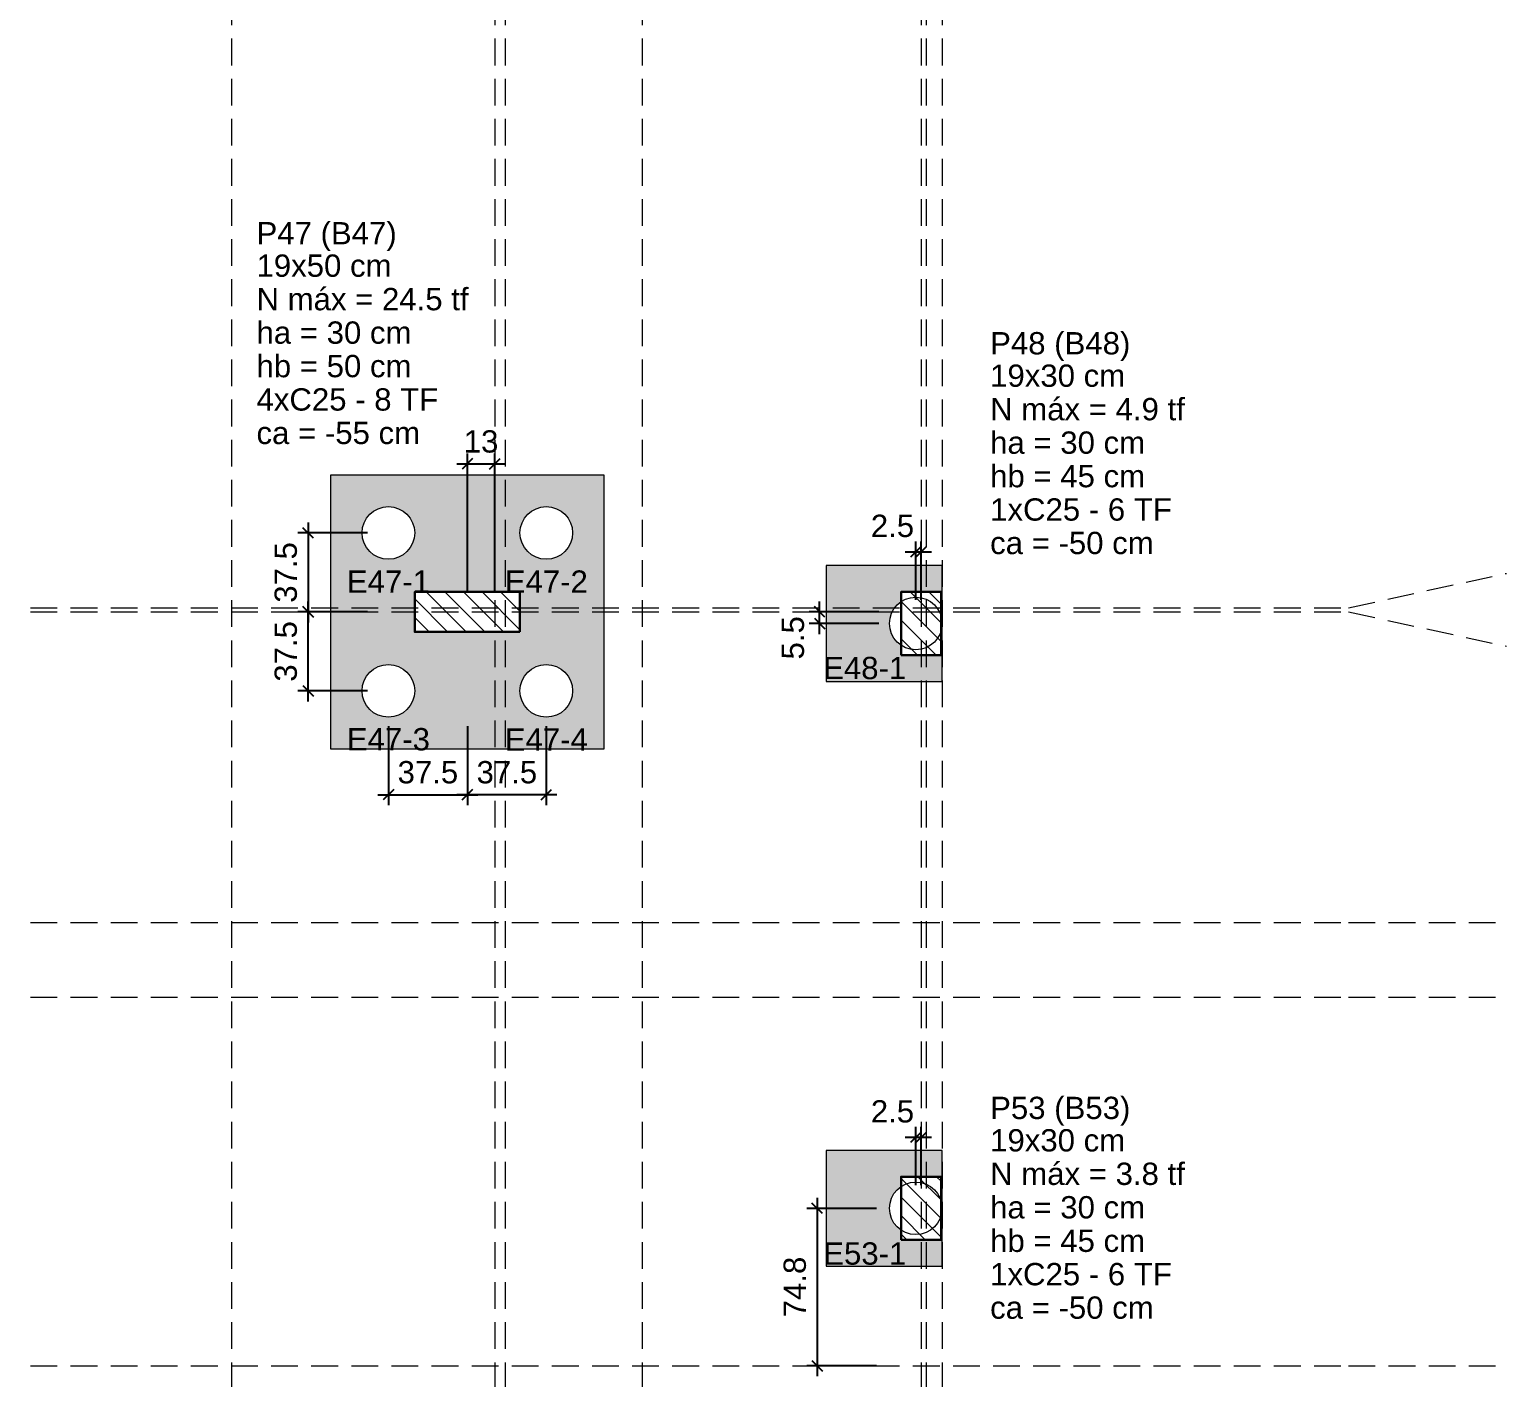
# Model space of a CAD drawing. Header units: millimetres. Extents: x -34 to 951, y -76 to 463.
# Drawn here: x -4.74 to 9.29, y -39.29 to -26.48 of the extents above; entities that cross this region are included whole.
import ezdxf

# ---------------------------------------------------------------- set-up
doc = ezdxf.new("R2010")
doc.units = ezdxf.units.MM
doc.header["$MEASUREMENT"] = 0
doc.linetypes.add('DASHED', pattern=[1.905, 1.27, -0.635])
doc.linetypes.add('NULL', pattern=[0])
for name, color, linetype, lineweight in [('LC-Cotas', 7, 'Continuous', 5), ('LC-Eixos', 7, 'DASHED', 5), ('LC-Estacas dos blocos', 252, 'Continuous', 5), ('LC-Hachuras dos blocos', 43, 'Continuous', 5), ('LC-Hachuras dos pilares', 9, 'Continuous', 5), ('LC-Seção das fundações', 7, 'Continuous', 5), ('LC-Seção dos pilares', 4, 'Continuous', 30), ('LC-Textos', 7, 'Continuous', 20)]:
    doc.layers.add(name, color=color, linetype=linetype, lineweight=lineweight)
doc.styles.add('Arial', font='arial.ttf')
doc.dimstyles.new('UM_50.000000', dxfattribs={"dimtxt": 0.18, "dimasz": 0.1, "dimexe": 0.1, "dimexo": 0.2, "dimgap": 0, "dimtad": 1, "dimtih": 1, "dimtoh": 1, "dimdec": 1, "dimlfac": 50, "dimzin": 0, "dimdsep": 46, "dimtxsty": 'Standard', "dimcen": 0.09, "dimdle": 0.1, "dimadec": 1, "dimazin": 2, "dimtfac": 1, "dimtdec": 4, "dimtofl": 0, "dimtmove": 0, "dimatfit": 3, "dimfxl": 1, "dimtolj": 1, "dimarcsym": 0})
pattern_1 = [(135, (-26.0734, -53.92581), (-0.08838835, -0.08838835), [])]

# ---------------------------------------------------------------- blocks, each defined once
blk = doc.blocks.new('_Oblique')
at = {"color": 0, "linetype": 'ByBlock', "lineweight": -2}
blk.add_line((-0.5, -0.5), (0.5, 0.5), dxfattribs=at)
blk = doc.blocks.new('*D29')
at = {"layer": 'Defpoints', "color": 0, "transparency": 16777216}
for p in [(2.763, -32.016), (3.525, -32.016), (3.525, -32.126)]:
    blk.add_point(p, dxfattribs=at)
at = {"layer": 'LC-Cotas', "color": 0, "lineweight": -2, "transparency": 16777216}
for p, q in [((2.763, -32.226), (2.763, -31.916)), ((3.325, -32.016), (2.663, -32.016)), ((3.325, -32.126), (2.663, -32.126))]:
    blk.add_line(p, q, dxfattribs=at)
at = {"layer": 'LC-Cotas', "color": 0, "lineweight": -2, "transparency": 16777216, "xscale": 0.1, "yscale": 0.1, "zscale": 0.1}
for p, rotation in [((2.763, -32.016), 90), ((2.763, -32.126), 270)]:
    blk.add_blockref('_Oblique', p, dxfattribs=dict(at, rotation=rotation))
at = {"layer": 'LC-Cotas', "color": 7, "transparency": 16777216, "insert": (2.51, -32.262), "char_height": 0.2118, "attachment_point": 5, "rotation": 90, "style": 'Arial'}
blk.add_mtext('\\A1;5.5', dxfattribs=at)
blk = doc.blocks.new('*D32')
at = {"layer": 'Defpoints', "color": 0, "transparency": 16777216}
for p in [(3.502, -37.681), (2.74, -39.176), (3.502, -39.176)]:
    blk.add_point(p, dxfattribs=at)
at = {"layer": 'LC-Cotas', "color": 0, "lineweight": -2, "transparency": 16777216}
for p, q in [((2.74, -37.581), (2.74, -39.276)), ((3.302, -37.681), (2.64, -37.681)), ((3.302, -39.176), (2.64, -39.176))]:
    blk.add_line(p, q, dxfattribs=at)
at = {"layer": 'LC-Cotas', "color": 0, "lineweight": -2, "transparency": 16777216, "xscale": 0.1, "yscale": 0.1, "zscale": 0.1}
for p, rotation in [((2.74, -37.681), 90), ((2.74, -39.176), 270)]:
    blk.add_blockref('_Oblique', p, dxfattribs=dict(at, rotation=rotation))
at = {"layer": 'LC-Cotas', "color": 7, "transparency": 16777216, "insert": (2.528, -38.428), "char_height": 0.2118, "attachment_point": 5, "rotation": 90, "style": 'Arial'}
blk.add_mtext('\\A1;74.8', dxfattribs=at)
blk = doc.blocks.new('*D54')
at = {"layer": 'Defpoints', "color": 0, "transparency": 16777216}
for p in [(-0.323, -30.61), (-0.583, -32.016), (-0.323, -32.016)]:
    blk.add_point(p, dxfattribs=at)
at = {"layer": 'LC-Cotas', "color": 0, "lineweight": -2, "transparency": 16777216}
for p, q in [((-0.583, -31.816), (-0.583, -30.51)), ((-0.323, -31.816), (-0.323, -30.51)), ((-0.683, -30.61), (-0.223, -30.61))]:
    blk.add_line(p, q, dxfattribs=at)
at = {"layer": 'LC-Cotas', "color": 0, "lineweight": -2, "transparency": 16777216, "xscale": 0.1, "yscale": 0.1, "zscale": 0.1, "rotation": 180}
blk.add_blockref('_Oblique', (-0.583, -30.61), dxfattribs=at)
at = {"layer": 'LC-Cotas', "color": 0, "lineweight": -2, "transparency": 16777216, "xscale": 0.1, "yscale": 0.1, "zscale": 0.1}
blk.add_blockref('_Oblique', (-0.323, -30.61), dxfattribs=at)
at = {"layer": 'LC-Cotas', "color": 7, "transparency": 16777216, "insert": (-0.453, -30.398), "char_height": 0.2118, "attachment_point": 5, "rotation": 0.0057, "style": 'Arial'}
blk.add_mtext('\\A1;13', dxfattribs=at)
blk = doc.blocks.new('*D150')
at = {"layer": 'Defpoints', "color": 0, "transparency": 16777216}
for p in [(-2.095, -32.016), (-1.333, -32.016), (-1.333, -32.766)]:
    blk.add_point(p, dxfattribs=at)
at = {"layer": 'LC-Cotas', "color": 0, "lineweight": -2, "transparency": 16777216}
for p, q in [((-2.095, -32.866), (-2.095, -31.916)), ((-1.533, -32.016), (-2.195, -32.016)), ((-1.533, -32.766), (-2.195, -32.766))]:
    blk.add_line(p, q, dxfattribs=at)
at = {"layer": 'LC-Cotas', "color": 0, "lineweight": -2, "transparency": 16777216, "xscale": 0.1, "yscale": 0.1, "zscale": 0.1}
for p, rotation in [((-2.095, -32.016), 90), ((-2.095, -32.766), 270)]:
    blk.add_blockref('_Oblique', p, dxfattribs=dict(at, rotation=rotation))
at = {"layer": 'LC-Cotas', "color": 7, "transparency": 16777216, "insert": (-2.307, -32.391), "char_height": 0.2118, "attachment_point": 5, "rotation": 90, "style": 'Arial'}
blk.add_mtext('\\A1;37.5', dxfattribs=at)
blk = doc.blocks.new('*D151')
at = {"layer": 'Defpoints', "color": 0, "transparency": 16777216}
for p in [(-1.333, -31.266), (-2.095, -32.016), (-1.333, -32.016)]:
    blk.add_point(p, dxfattribs=at)
at = {"layer": 'LC-Cotas', "color": 0, "lineweight": -2, "transparency": 16777216}
for p, q in [((-1.533, -31.266), (-2.195, -31.266)), ((-2.095, -31.166), (-2.095, -32.116)), ((-1.533, -32.016), (-2.195, -32.016))]:
    blk.add_line(p, q, dxfattribs=at)
at = {"layer": 'LC-Cotas', "color": 0, "lineweight": -2, "transparency": 16777216, "xscale": 0.1, "yscale": 0.1, "zscale": 0.1}
for p, rotation in [((-2.095, -31.266), 90), ((-2.095, -32.016), 270)]:
    blk.add_blockref('_Oblique', p, dxfattribs=dict(at, rotation=rotation))
at = {"layer": 'LC-Cotas', "color": 7, "transparency": 16777216, "insert": (-2.307, -31.641), "char_height": 0.2118, "attachment_point": 5, "rotation": 90, "style": 'Arial'}
blk.add_mtext('\\A1;37.5', dxfattribs=at)
blk = doc.blocks.new('*D152')
at = {"layer": 'Defpoints', "color": 0, "transparency": 16777216}
for p in [(-1.333, -32.902), (-0.583, -32.902), (-0.583, -33.752)]:
    blk.add_point(p, dxfattribs=at)
at = {"layer": 'LC-Cotas', "color": 0, "lineweight": -2, "transparency": 16777216}
for p, q in [((-1.333, -33.102), (-1.333, -33.852)), ((-0.583, -33.102), (-0.583, -33.852)), ((-1.433, -33.752), (-0.483, -33.752))]:
    blk.add_line(p, q, dxfattribs=at)
at = {"layer": 'LC-Cotas', "color": 0, "lineweight": -2, "transparency": 16777216, "xscale": 0.1, "yscale": 0.1, "zscale": 0.1, "rotation": 180}
blk.add_blockref('_Oblique', (-1.333, -33.752), dxfattribs=at)
at = {"layer": 'LC-Cotas', "color": 0, "lineweight": -2, "transparency": 16777216, "xscale": 0.1, "yscale": 0.1, "zscale": 0.1}
blk.add_blockref('_Oblique', (-0.583, -33.752), dxfattribs=at)
at = {"layer": 'LC-Cotas', "color": 7, "transparency": 16777216, "insert": (-0.958, -33.54), "char_height": 0.2118, "attachment_point": 5, "style": 'Arial'}
blk.add_mtext('\\A1;37.5', dxfattribs=at)
blk = doc.blocks.new('*D153')
at = {"layer": 'Defpoints', "color": 0, "transparency": 16777216}
for p in [(-0.583, -32.902), (0.167, -32.902), (-0.583, -33.752)]:
    blk.add_point(p, dxfattribs=at)
at = {"layer": 'LC-Cotas', "color": 0, "lineweight": -2, "transparency": 16777216}
for p, q in [((-0.583, -33.102), (-0.583, -33.852)), ((0.167, -33.102), (0.167, -33.852)), ((0.267, -33.752), (-0.683, -33.752))]:
    blk.add_line(p, q, dxfattribs=at)
at = {"layer": 'LC-Cotas', "color": 0, "lineweight": -2, "transparency": 16777216, "xscale": 0.1, "yscale": 0.1, "zscale": 0.1, "rotation": 180}
blk.add_blockref('_Oblique', (-0.583, -33.752), dxfattribs=at)
at = {"layer": 'LC-Cotas', "color": 0, "lineweight": -2, "transparency": 16777216, "xscale": 0.1, "yscale": 0.1, "zscale": 0.1}
blk.add_blockref('_Oblique', (0.167, -33.752), dxfattribs=at)
at = {"layer": 'LC-Cotas', "color": 7, "transparency": 16777216, "insert": (-0.208, -33.54), "char_height": 0.2118, "attachment_point": 5, "rotation": 0.0057, "style": 'Arial'}
blk.add_mtext('\\A1;37.5', dxfattribs=at)
blk = doc.blocks.new('*D186')
at = {"layer": 'Defpoints', "color": 0, "transparency": 16777216}
for p in [(3.727, -31.446), (3.677, -32.101), (3.727, -32.101)]:
    blk.add_point(p, dxfattribs=at)
at = {"layer": 'LC-Cotas', "color": 0, "lineweight": -2, "transparency": 16777216}
for p, q in [((3.677, -31.901), (3.677, -31.346)), ((3.727, -31.901), (3.727, -31.346)), ((3.577, -31.446), (3.827, -31.446))]:
    blk.add_line(p, q, dxfattribs=at)
at = {"layer": 'LC-Cotas', "color": 0, "lineweight": -2, "transparency": 16777216, "xscale": 0.1, "yscale": 0.1, "zscale": 0.1, "rotation": 180}
blk.add_blockref('_Oblique', (3.677, -31.446), dxfattribs=at)
at = {"layer": 'LC-Cotas', "color": 0, "lineweight": -2, "transparency": 16777216, "xscale": 0.1, "yscale": 0.1, "zscale": 0.1}
blk.add_blockref('_Oblique', (3.727, -31.446), dxfattribs=at)
at = {"layer": 'LC-Cotas', "color": 7, "transparency": 16777216, "insert": (3.455, -31.2), "char_height": 0.2118, "attachment_point": 5, "rotation": 0.0057, "style": 'Arial'}
blk.add_mtext('\\A1;2.5', dxfattribs=at)
blk = doc.blocks.new('*D187')
at = {"layer": 'Defpoints', "color": 0, "transparency": 16777216}
for p in [(3.727, -37.006), (3.677, -37.662), (3.727, -37.662)]:
    blk.add_point(p, dxfattribs=at)
at = {"layer": 'LC-Cotas', "color": 0, "lineweight": -2, "transparency": 16777216}
for p, q in [((3.577, -37.006), (3.827, -37.006)), ((3.677, -37.462), (3.677, -36.906)), ((3.727, -37.462), (3.727, -36.906))]:
    blk.add_line(p, q, dxfattribs=at)
at = {"layer": 'LC-Cotas', "color": 0, "lineweight": -2, "transparency": 16777216, "xscale": 0.1, "yscale": 0.1, "zscale": 0.1, "rotation": 180}
blk.add_blockref('_Oblique', (3.677, -37.006), dxfattribs=at)
at = {"layer": 'LC-Cotas', "color": 0, "lineweight": -2, "transparency": 16777216, "xscale": 0.1, "yscale": 0.1, "zscale": 0.1}
blk.add_blockref('_Oblique', (3.727, -37.006), dxfattribs=at)
at = {"layer": 'LC-Cotas', "color": 7, "transparency": 16777216, "insert": (3.455, -36.761), "char_height": 0.2118, "attachment_point": 5, "rotation": 0.0057, "style": 'Arial'}
blk.add_mtext('\\A1;2.5', dxfattribs=at)

msp = doc.modelspace()

# ---------------------------------------------------------------- hatches: boundary and pattern name
h = msp.add_hatch(color=43)
h.dxf.hatch_style = 1
h.paths.add_polyline_path([(3.7266, -32.4258), (3.5366, -32.4258), (3.5366, -32.3329, -0.2490694), (3.4266, -32.1258, -0.1143948), (3.4521, -32.0158), (2.8266, -32.0158), (2.8266, -32.6758), (3.7266, -32.6758)])
h.paths.add_polyline_path([(3.9266, -32.1258, -0.0710678), (3.9166, -32.1958), (3.9166, -32.4258), (3.7766, -32.4258), (3.7766, -32.6758), (3.9266, -32.6758)])
h.paths.add_polyline_path([(3.7766, -32.4258), (3.7266, -32.4258), (3.7266, -32.6758), (3.7766, -32.6758)])
h.paths.add_polyline_path([(3.7266, -31.5758), (2.8266, -31.5758), (2.8266, -31.9758), (3.4766, -31.9758, -0.0834201), (3.5366, -31.9187), (3.5366, -31.8258), (3.7266, -31.8258)])
h.paths.add_polyline_path([(3.9266, -31.5758), (3.7766, -31.5758), (3.7766, -31.8258), (3.9166, -31.8258), (3.9166, -31.9758), (3.9266, -31.9758)])
h.paths.add_polyline_path([(3.7766, -31.5758), (3.7266, -31.5758), (3.7266, -31.8258), (3.7766, -31.8258)])
h.paths.add_polyline_path([(3.4766, -31.9758), (2.8266, -31.9758), (2.8266, -32.0158), (3.4521, -32.0158, -0.0470102)])
h = msp.add_hatch(color=43)
h.dxf.hatch_style = 1
h.paths.add_polyline_path([(3.7266, -37.9808), (3.5366, -37.9808), (3.5366, -37.8879, -0.2490694), (3.4266, -37.6808, -0.2490694), (3.5366, -37.4737), (3.5366, -37.3808), (3.7266, -37.3808), (3.7266, -37.1308), (2.8266, -37.1308), (2.8266, -38.2308), (3.7266, -38.2308)])
h.paths.add_polyline_path([(3.9266, -37.6808, -0.0710678), (3.9166, -37.7508), (3.9166, -37.9808), (3.7766, -37.9808), (3.7766, -38.2308), (3.9266, -38.2308)])
h.paths.add_polyline_path([(3.7766, -37.9808), (3.7266, -37.9808), (3.7266, -38.2308), (3.7766, -38.2308)])
h.paths.add_polyline_path([(3.7766, -37.1308), (3.7266, -37.1308), (3.7266, -37.3808), (3.7766, -37.3808)])
h.paths.add_polyline_path([(3.9266, -37.1308), (3.7766, -37.1308), (3.7766, -37.3808), (3.9166, -37.3808), (3.9166, -37.6108, -0.0710678), (3.9266, -37.6808)])
at = {"layer": 'LC-Hachuras dos blocos', "linetype": 'Continuous', "ltscale": 0.2}
h = msp.add_hatch(color=43, dxfattribs=at)
h.paths.add_polyline_path([(-1.8834, -33.3158), (0.7166, -33.3158), (0.7166, -30.7158), (-1.8834, -30.7158), (-1.8834, -33.3158)])
h.paths.add_polyline_path([(-1.2687, -31.5073), (-1.2084, -31.4823), (-1.1566, -31.4426), (-1.1169, -31.3908), (-1.0919, -31.3305), (-1.0834, -31.2658), (-1.0919, -31.2011), (-1.1169, -31.1408), (-1.1566, -31.089), (-1.2084, -31.0493), (-1.2687, -31.0243), (-1.3334, -31.0158), (-1.3981, -31.0243), (-1.4584, -31.0493), (-1.5102, -31.089), (-1.5499, -31.1408), (-1.5749, -31.2011), (-1.5834, -31.2658), (-1.5749, -31.3305), (-1.5499, -31.3908), (-1.5102, -31.4426), (-1.4584, -31.4823), (-1.3981, -31.5073), (-1.3334, -31.5158), (-1.2687, -31.5073)], flags=0)
h.paths.add_polyline_path([(0.2313, -31.5073), (0.2916, -31.4823), (0.3434, -31.4426), (0.3831, -31.3908), (0.4081, -31.3305), (0.4166, -31.2658), (0.4081, -31.2011), (0.3831, -31.1408), (0.3434, -31.089), (0.2916, -31.0493), (0.2313, -31.0243), (0.1666, -31.0158), (0.1019, -31.0243), (0.0416, -31.0493), (-0.0102, -31.089), (-0.0499, -31.1408), (-0.0749, -31.2011), (-0.0834, -31.2658), (-0.0749, -31.3305), (-0.0499, -31.3908), (-0.0102, -31.4426), (0.0416, -31.4823), (0.1019, -31.5073), (0.1666, -31.5158), (0.2313, -31.5073)], flags=0)
h.paths.add_polyline_path([(-0.0834, -31.8258), (-1.0834, -31.8258), (-1.0834, -32.2058), (-0.0834, -32.2058), (-0.0834, -31.8258)], flags=0)
h.paths.add_polyline_path([(-1.2687, -33.0073), (-1.2084, -32.9823), (-1.1566, -32.9426), (-1.1169, -32.8908), (-1.0919, -32.8305), (-1.0834, -32.7658), (-1.0919, -32.7011), (-1.1169, -32.6408), (-1.1566, -32.589), (-1.2084, -32.5493), (-1.2687, -32.5243), (-1.3334, -32.5158), (-1.3981, -32.5243), (-1.4584, -32.5493), (-1.5102, -32.589), (-1.5499, -32.6408), (-1.5749, -32.7011), (-1.5834, -32.7658), (-1.5749, -32.8305), (-1.5499, -32.8908), (-1.5102, -32.9426), (-1.4584, -32.9823), (-1.3981, -33.0073), (-1.3334, -33.0158), (-1.2687, -33.0073)], flags=0)
h.paths.add_polyline_path([(0.2313, -33.0073), (0.2916, -32.9823), (0.3434, -32.9426), (0.3831, -32.8908), (0.4081, -32.8305), (0.4166, -32.7658), (0.4081, -32.7011), (0.3831, -32.6408), (0.3434, -32.589), (0.2916, -32.5493), (0.2313, -32.5243), (0.1666, -32.5158), (0.1019, -32.5243), (0.0416, -32.5493), (-0.0102, -32.589), (-0.0499, -32.6408), (-0.0749, -32.7011), (-0.0834, -32.7658), (-0.0749, -32.8305), (-0.0499, -32.8908), (-0.0102, -32.9426), (0.0416, -32.9823), (0.1019, -33.0073), (0.1666, -33.0158), (0.2313, -33.0073)], flags=0)
at = {"layer": 'LC-Hachuras dos pilares', "linetype": 'Continuous', "ltscale": 0.2}
h = msp.add_hatch(dxfattribs=at)
h.set_pattern_fill('ANSI31', color=9, angle=90, style=0)
h.set_pattern_definition(pattern_1)
h.paths.add_polyline_path([(-0.0834, -32.2058), (-0.0834, -31.8258), (-1.0834, -31.8258), (-1.0834, -32.2058), (-0.0834, -32.2058)])
h = msp.add_hatch(dxfattribs=at)
h.set_pattern_fill('ANSI31', color=9, angle=90, style=0)
h.set_pattern_definition(pattern_1)
h.paths.add_polyline_path([(3.5366, -32.4258), (3.9166, -32.4258), (3.9166, -31.8258), (3.5366, -31.8258), (3.5366, -32.4258)])
h = msp.add_hatch(dxfattribs=at)
h.set_pattern_fill('ANSI31', color=9, angle=90, style=0)
h.set_pattern_definition(pattern_1)
h.paths.add_polyline_path([(3.5366, -37.9808), (3.9166, -37.9808), (3.9166, -37.3808), (3.5366, -37.3808), (3.5366, -37.9808)])

# ---------------------------------------------------------------- linework, layer by layer
at = {"layer": 'LC-Eixos', "ltscale": 0.2}
for p, q in [((-2.8234, 30.1981), (-2.8234, -63.4258)), ((-0.3234, 30.1981), (-0.3234, -63.4258)), ((-0.2234, 30.1981), (-0.2234, -63.4258)), ((1.0766, 30.1981), (1.0766, -63.4258)), ((3.7266, 30.1981), (3.7266, -63.4258)), ((3.7766, 30.1981), (3.7766, -63.4258)), ((3.9266, 30.1981), (3.9266, -63.4258)), ((7.7872, -31.9758), (9.2872, -31.6499)), ((-27.9734, -31.9758), (7.7872, -31.9758)), ((-27.9734, -32.0158), (7.7872, -32.0158)), ((7.7872, -32.0158), (9.2872, -32.3418)), ((-27.9734, -34.9658), (7.7872, -34.9658)), ((7.7872, -34.9658), (9.2872, -34.9658)), ((-27.9734, -35.6758), (7.7872, -35.6758)), ((7.7872, -35.6758), (9.2872, -35.6758)), ((-27.9734, -39.1758), (7.7872, -39.1758)), ((7.7872, -39.1758), (9.2872, -39.1758))]:
    msp.add_line(p, q, dxfattribs=at)
at = {"layer": 'LC-Estacas dos blocos'}
for centre in [(-1.3334, -31.2658), (0.1666, -31.2658), (3.6766, -32.1258), (-1.3334, -32.7658), (0.1666, -32.7658), (3.6766, -37.6808)]:
    msp.add_circle(centre, 0.25, dxfattribs=at)
at = {"layer": 'LC-Seção das fundações'}
for points in [[(-1.8834, -33.3158), (0.7166, -33.3158), (0.7166, -30.7158), (-1.8834, -30.7158), (-1.8834, -33.3158)], [(2.8266, -31.5758), (2.8266, -32.6758), (3.9266, -32.6758), (3.9266, -31.5758), (2.8266, -31.5758)], [(2.8266, -37.1308), (2.8266, -38.2308), (3.9266, -38.2308), (3.9266, -37.1308), (2.8266, -37.1308)]]:
    msp.add_lwpolyline(points, close=True, dxfattribs=at)
at = {"layer": 'LC-Seção dos pilares'}
for points in [[(-0.0834, -32.2058), (-0.0834, -31.8258), (-1.0834, -31.8258), (-1.0834, -32.2058), (-0.0834, -32.2058)], [(3.5366, -32.4258), (3.9166, -32.4258), (3.9166, -31.8258), (3.5366, -31.8258), (3.5366, -32.4258)], [(3.5366, -37.9808), (3.9166, -37.9808), (3.9166, -37.3808), (3.5366, -37.3808), (3.5366, -37.9808)]]:
    msp.add_lwpolyline(points, close=True, dxfattribs=at)

# ---------------------------------------------------------------- texts
at = {"layer": 'LC-Textos', "linetype": 'NULL', "ltscale": 0.2, "char_height": 0.2118, "line_spacing_factor": 0.798, "style": 'Arial'}
for s, insert, width, attachment_point in [('P47 (B47)', (-2.586, -28.5887), 2.663966, 7), ('19x50 cm', (-2.586, -28.8358), 2.565492, 7), ('N máx = 24.5 tf', (-2.586, -29.1538), 4.028397, 7), ('ha = 30 cm', (-2.586, -29.4718), 2.943568, 7), ('hb = 50 cm', (-2.586, -29.7898), 2.943568, 7), ('4xC25 - 8 TF', (-2.586, -30.1068), 3.452727, 7), ('ca = -55 cm', (-2.586, -30.4248), 3.107584, 7), ('E47-1', (-1.3334, -31.8339), 1.578814, 8), ('E47-2', (0.1666, -31.8339), 1.578814, 8), ('E48-1', (3.1909, -32.6576), 1.578814, 8), ('E47-3', (-1.3334, -33.3339), 1.578814, 8), ('E47-4', (0.1666, -33.3339), 1.578814, 8), ('E53-1', (3.192, -38.219), 1.578814, 8)]:
    msp.add_mtext(s, dxfattribs=dict(at, insert=insert, width=width, attachment_point=attachment_point))
at = {"layer": 'LC-Textos', "color": 5, "linetype": 'NULL', "ltscale": 0.2, "char_height": 0.2118, "attachment_point": 7, "line_spacing_factor": 0.798, "style": 'Arial'}
for s, insert, width in [('P48 (B48)', (4.3826, -29.6338), 2.663966), ('19x30 cm', (4.3826, -29.8809), 2.565492), ('N máx = 4.9 tf', (4.3826, -30.1989), 3.699397), ('ha = 30 cm', (4.3826, -30.5169), 2.943568), ('hb = 45 cm', (4.3826, -30.8349), 2.943568), ('1xC25 - 6 TF', (4.3826, -31.1519), 3.452727), ('ca = -50 cm', (4.3826, -31.4699), 3.107584), ('P53 (B53)', (4.3826, -36.8966), 2.663966), ('19x30 cm', (4.3826, -37.1437), 2.565492), ('N máx = 3.8 tf', (4.3826, -37.4617), 3.699397), ('ha = 30 cm', (4.3826, -37.7797), 2.943568), ('hb = 45 cm', (4.3826, -38.0977), 2.943568), ('1xC25 - 6 TF', (4.3826, -38.4147), 3.452727), ('ca = -50 cm', (4.3826, -38.7327), 3.107584)]:
    msp.add_mtext(s, dxfattribs=dict(at, insert=insert, width=width))

# ---------------------------------------------------------------- dimensions: what is measured, and where the dimension line sits
at = {"layer": 'LC-Cotas'}
for base, p1, p2, override, picture, middle in [((-0.3234, -30.6099), (-0.5834, -32.0158), (-0.3234, -32.0158), {"dimtxt": 0.2118, "dimasz": 0.1, "dimexe": 0.1, "dimexo": 0.2, "dimtad": 1, "dimtih": 0, "dimtoh": 0, "dimdec": 1, "dimlfac": 50, "dimzin": 8, "dimtxsty": 'Arial', "dimblk": 'Oblique', "dimblk1": 'Oblique', "dimblk2": 'Oblique', "dimsah": 1, "dimdle": 0.1, "dimse1": 0, "dimse2": 0, "dimclrt": 7, "dimadec": 1, "dimazin": 3, "dimtmove": 2, "dimldrblk": 'Oblique'}, '*D54', (-0.4534, -30.3981)), ((3.7266, -31.4455), (3.6766, -32.1014), (3.7266, -32.1014), {"dimtxt": 0.2118, "dimtih": 0, "dimtoh": 0, "dimzin": 8, "dimtxsty": 'Arial', "dimblk": 'Oblique', "dimblk1": 'Oblique', "dimblk2": 'Oblique', "dimsah": 1, "dimclrt": 7, "dimazin": 3, "dimtmove": 2, "dimldrblk": 'Oblique'}, '*D186', (3.4548, -31.2002)), ((3.7266, -37.0064), (3.6766, -37.6623), (3.7266, -37.6623), {"dimtxt": 0.2118, "dimtih": 0, "dimtoh": 0, "dimzin": 8, "dimtxsty": 'Arial', "dimblk": 'Oblique', "dimblk1": 'Oblique', "dimblk2": 'Oblique', "dimsah": 1, "dimclrt": 7, "dimazin": 3, "dimtmove": 2, "dimldrblk": 'Oblique'}, '*D187', (3.4548, -36.7611))]:
    dim = msp.add_linear_dim(base=base, p1=p1, p2=p2, dimstyle='UM_50.000000', override=override, dxfattribs=at)
    dim.commit()
    dim.dimension.update_dxf_attribs({"geometry": picture, "text_midpoint": middle, "dimtype": 160, "text_rotation": 0.00573})
for base, p1, p2, angle, override, picture, middle, dimtype, turn in [((-2.0952, -32.0158), (-1.3334, -31.2658), (-1.3334, -32.0158), 270, {"dimtxt": 0.2118, "dimasz": 0.1, "dimexe": 0.1, "dimexo": 0.2, "dimtad": 1, "dimtih": 0, "dimtoh": 0, "dimdec": 1, "dimlfac": 50, "dimzin": 8, "dimtxsty": 'Arial', "dimblk": 'Oblique', "dimblk1": 'Oblique', "dimblk2": 'Oblique', "dimsah": 1, "dimdle": 0.1, "dimse1": 0, "dimse2": 0, "dimclrt": 7, "dimadec": 1, "dimazin": 3, "dimtmove": 2, "dimldrblk": 'Oblique'}, '*D151', (-2.307, -31.6408), 161, 90), ((-2.0952, -32.0158), (-1.3334, -32.7658), (-1.3334, -32.0158), 90, {"dimtxt": 0.2118, "dimasz": 0.1, "dimexe": 0.1, "dimexo": 0.2, "dimtad": 1, "dimtih": 0, "dimtoh": 0, "dimdec": 1, "dimlfac": 50, "dimzin": 8, "dimtxsty": 'Arial', "dimblk": 'Oblique', "dimblk1": 'Oblique', "dimblk2": 'Oblique', "dimsah": 1, "dimdle": 0.1, "dimse1": 0, "dimse2": 0, "dimclrt": 7, "dimadec": 1, "dimazin": 3, "dimtmove": 2, "dimldrblk": 'Oblique'}, '*D150', (-2.307, -32.3908), 160, 90), ((2.7631, -32.0158), (3.5249, -32.1258), (3.5249, -32.0158), 90, {"dimtxt": 0.2118, "dimtih": 0, "dimtoh": 0, "dimzin": 8, "dimtxsty": 'Arial', "dimblk": 'Oblique', "dimblk1": 'Oblique', "dimblk2": 'Oblique', "dimsah": 1, "dimclrt": 7, "dimazin": 3, "dimtmove": 2, "dimldrblk": 'Oblique'}, '*D29', (2.5099, -32.2618), 160, 90), ((-0.5834, -33.7518), (0.1666, -32.9018), (-0.5834, -32.9018), 180, {"dimtxt": 0.2118, "dimasz": 0.1, "dimexe": 0.1, "dimexo": 0.2, "dimtad": 1, "dimtih": 0, "dimtoh": 0, "dimdec": 1, "dimlfac": 50, "dimzin": 8, "dimtxsty": 'Arial', "dimblk": 'Oblique', "dimblk1": 'Oblique', "dimblk2": 'Oblique', "dimsah": 1, "dimdle": 0.1, "dimse1": 0, "dimse2": 0, "dimclrt": 7, "dimadec": 1, "dimazin": 3, "dimtmove": 2, "dimldrblk": 'Oblique'}, '*D153', (-0.2084, -33.54), 161, 0.00573), ((2.7398209186, -39.1758116234), (3.5016209186, -37.6808116234), (3.5016209186, -39.1758116234), 90, {"dimtxt": 0.2118, "dimasz": 0.1, "dimexe": 0.1, "dimexo": 0.2, "dimtad": 1, "dimtih": 0, "dimtoh": 0, "dimdec": 1, "dimlfac": 50, "dimzin": 8, "dimtxsty": 'Arial', "dimblk": 'Oblique', "dimblk1": 'Oblique', "dimblk2": 'Oblique', "dimsah": 1, "dimdle": 0.1, "dimse1": 0, "dimse2": 0, "dimclrt": 7, "dimadec": 1, "dimazin": 3, "dimtmove": 2, "dimldrblk": 'Oblique'}, '*D32', (2.5280209186, -38.4283116234), 160, 90)]:
    dim = msp.add_linear_dim(base=base, p1=p1, p2=p2, angle=angle, dimstyle='UM_50.000000', override=override, dxfattribs=at)
    dim.commit()
    dim.dimension.update_dxf_attribs({"geometry": picture, "text_midpoint": middle, "dimtype": dimtype, "text_rotation": turn})
dim = msp.add_linear_dim(base=(-0.5834, -33.7518), p1=(-1.3334, -32.9018), p2=(-0.5834, -32.9018), dimstyle='UM_50.000000', override={"dimtxt": 0.2118, "dimasz": 0.1, "dimexe": 0.1, "dimexo": 0.2, "dimtad": 1, "dimtih": 0, "dimtoh": 0, "dimdec": 1, "dimlfac": 50, "dimzin": 8, "dimtxsty": 'Arial', "dimblk": 'Oblique', "dimblk1": 'Oblique', "dimblk2": 'Oblique', "dimsah": 1, "dimdle": 0.1, "dimse1": 0, "dimse2": 0, "dimclrt": 7, "dimadec": 1, "dimazin": 3, "dimtmove": 2, "dimldrblk": 'Oblique'}, dxfattribs=at)
dim.commit()
dim.dimension.update_dxf_attribs({"geometry": '*D152', "text_midpoint": (-0.9584, -33.54), "dimtype": 160})

doc.saveas('drawing.dxf')
